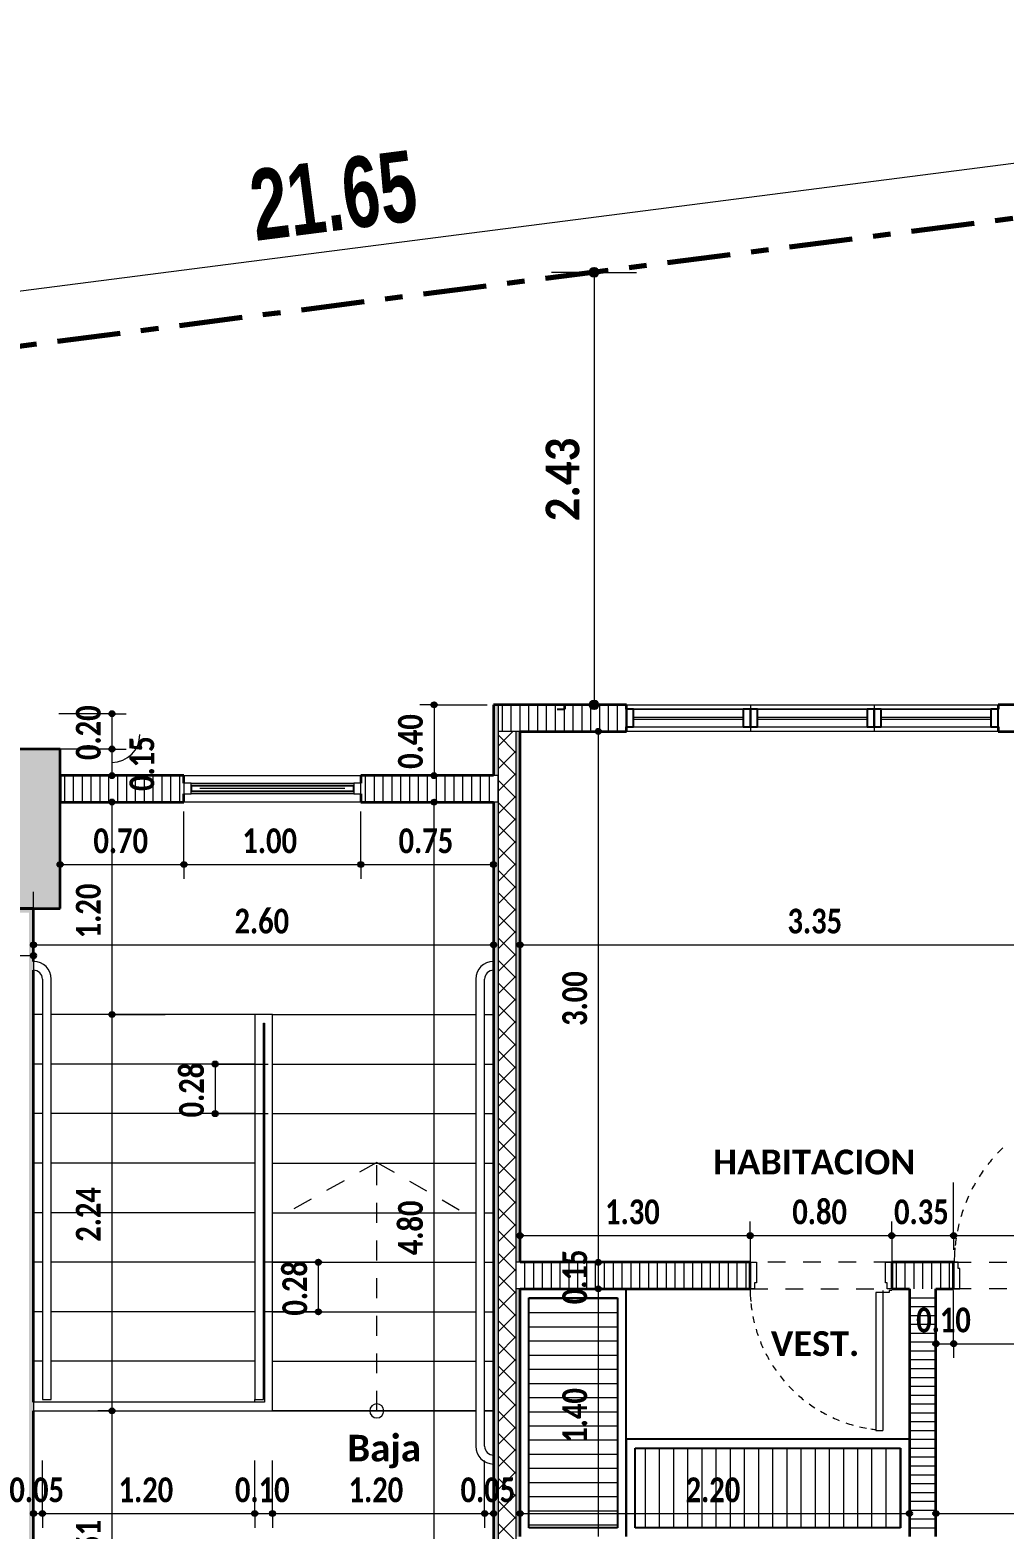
# Model space of a CAD drawing. Header units: metres. Extents: x -144 to 1000, y -717 to 29.
# Drawn here: x 885.11 to 890.61, y -552.79 to -544.31 of the extents above; entities that cross this region are included whole.
import ezdxf

# ---------------------------------------------------------------- set-up
doc = ezdxf.new("R2010")
doc.units = ezdxf.units.M
for name, pattern in [('Basculante', [0.11625, 0.075, -0.04125]), ('basculante modificado', [0.18, 0.1125, -0.0675]), ('Dash Dot 3_16_', [0.595313, 0.357187, -0.119063, 0, -0.119063]), ('Derribado', [0.36, 0.24, -0.12]), ('Trazo', [0.45, 0.225, -0.225])]:
    doc.linetypes.add(name, pattern=pattern)
doc.layers.get('0').update_dxf_attribs({"color": 1})
for name, color, linetype, lineweight in [('A-ANNO-DIMS', 1, 'Continuous', 9), ('A-DETL', 1, 'Continuous', 9), ('A-DETL-GENF', 1, 'Continuous', 9), ('A-DETL-THIN', 1, 'Continuous', 9), ('A-DOOR', 1, 'Continuous', 9), ('A-DOOR-FRAM', 1, 'Continuous', 9), ('A-DOOR-HDLN', 1, 'Trazo', 20), ('A-FLOR', 2, 'Continuous', 9), ('A-GENM', 1, 'Continuous', 9), ('A-GLAZ', 1, 'Continuous', 9), ('A-WALL', 4, 'Continuous', 9), ('G-ANNO-TEXT', 2, 'Continuous', 9), ('S-COLS', 7, 'Continuous', 9), ('S-STRS', 1, 'Continuous', 9)]:
    doc.layers.add(name, color=color, linetype=linetype, lineweight=lineweight)
doc.layers.add('A-WALL-PATT', color=7, linetype='Continuous', lineweight=35, true_color=0x9c9c9c)
doc.styles.add('Britannic Bold_B_1', font='', dxfattribs={"width": 0.7, "height": 0.4})
doc.styles.add('Calibri_B', font='calibrib.ttf', dxfattribs={"height": 0.165})
doc.styles.add('Calibri_B_1', font='calibrib.ttf', dxfattribs={"height": 0.135})
doc.styles.add('Calibri_B_4', font='calibrib.ttf', dxfattribs={"height": 0.1125})
doc.styles.add('Calibri_B_7', font='calibrib.ttf', dxfattribs={"width": 0.8, "height": 0.18})
doc.styles.get('Britannic Bold_B_1').set_extended_font_data('Britannic Bold', bold=True)

# ---------------------------------------------------------------- blocks, each defined once
blk = doc.blocks.new('J')
at = {"layer": 'A-ANNO-DIMS', "lineweight": 25, "true_color": 0x0000ff}
h = blk.add_hatch(color=5, dxfattribs=at)
edge = h.paths.add_edge_path()
edge.add_arc((881.588, -486.8319), 0.025, 0, 360)
at = {"layer": 'A-ANNO-DIMS', "lineweight": 25}
h = blk.add_hatch(color=256, dxfattribs=at)
edge = h.paths.add_edge_path()
edge.add_arc((880.6839, -489.2757), 0.015, 0, 360)
at = {"layer": 'A-ANNO-DIMS', "lineweight": 25, "true_color": 0x0000ff}
h = blk.add_hatch(color=5, dxfattribs=at)
edge = h.paths.add_edge_path()
edge.add_arc((881.588, -489.2757), 0.025, 0, 360)
at = {"layer": 'A-ANNO-DIMS', "lineweight": 25}
h = blk.add_hatch(color=256, dxfattribs=at)
edge = h.paths.add_edge_path()
edge.add_arc((878.8634, -489.3257), 0.015, 0, 360)
h = blk.add_hatch(color=256, dxfattribs=at)
edge = h.paths.add_edge_path()
edge.add_arc((881.6123, -489.4257), 0.015, 0, 360)
h = blk.add_hatch(color=256, dxfattribs=at)
edge = h.paths.add_edge_path()
edge.add_arc((878.8634, -489.5255), 0.015, 0, 360)
h = blk.add_hatch(color=256, dxfattribs=at)
edge = h.paths.add_edge_path()
edge.add_arc((878.8634, -489.5255), 0.015, 0, 360)
h = blk.add_hatch(color=256, dxfattribs=at)
edge = h.paths.add_edge_path()
edge.add_arc((878.8634, -489.6755), 0.015, 0, 360)
h = blk.add_hatch(color=256, dxfattribs=at)
edge = h.paths.add_edge_path()
edge.add_arc((880.6839, -489.6755), 0.015, 0, 360)
h = blk.add_hatch(color=256, dxfattribs=at)
edge = h.paths.add_edge_path()
edge.add_arc((878.8634, -489.8251), 0.015, 0, 360)
h = blk.add_hatch(color=256, dxfattribs=at)
edge = h.paths.add_edge_path()
edge.add_arc((880.6839, -489.8255), 0.015, 0, 360)
h = blk.add_hatch(color=256, dxfattribs=at)
edge = h.paths.add_edge_path()
edge.add_arc((878.57, -490.1778), 0.015, 0, 360)
h = blk.add_hatch(color=256, dxfattribs=at)
edge = h.paths.add_edge_path()
edge.add_arc((879.27, -490.1778), 0.015, 0, 360)
h = blk.add_hatch(color=256, dxfattribs=at)
edge = h.paths.add_edge_path()
edge.add_arc((879.27, -490.1778), 0.015, 0, 360)
h = blk.add_hatch(color=256, dxfattribs=at)
edge = h.paths.add_edge_path()
edge.add_arc((880.27, -490.1778), 0.015, 0, 360)
h = blk.add_hatch(color=256, dxfattribs=at)
edge = h.paths.add_edge_path()
edge.add_arc((880.27, -490.1778), 0.015, 0, 360)
h = blk.add_hatch(color=256, dxfattribs=at)
edge = h.paths.add_edge_path()
edge.add_arc((881.0196, -490.1778), 0.015, 0, 360)
h = blk.add_hatch(color=256, dxfattribs=at)
edge = h.paths.add_edge_path()
edge.add_arc((878.42, -490.6315), 0.015, 0, 360)
h = blk.add_hatch(color=256, dxfattribs=at)
edge = h.paths.add_edge_path()
edge.add_arc((881.02, -490.6315), 0.015, 0, 360)
h = blk.add_hatch(color=256, dxfattribs=at)
edge = h.paths.add_edge_path()
edge.add_arc((881.17, -490.6315), 0.015, 0, 360)
h = blk.add_hatch(color=256, dxfattribs=at)
edge = h.paths.add_edge_path()
edge.add_arc((878.42, -490.6924), 0.015, 0, 360)
h = blk.add_hatch(color=256, dxfattribs=at)
edge = h.paths.add_edge_path()
edge.add_arc((878.8634, -491.0251), 0.015, 0, 360)
h = blk.add_hatch(color=256, dxfattribs=at)
edge = h.paths.add_edge_path()
edge.add_arc((878.8634, -491.0251), 0.015, 0, 360)
h = blk.add_hatch(color=256, dxfattribs=at)
edge = h.paths.add_edge_path()
edge.add_arc((879.4466, -491.3051), 0.015, 0, 360)
h = blk.add_hatch(color=256, dxfattribs=at)
edge = h.paths.add_edge_path()
edge.add_arc((879.4466, -491.5851), 0.015, 0, 360)
h = blk.add_hatch(color=256, dxfattribs=at)
edge = h.paths.add_edge_path()
edge.add_arc((881.17, -492.2745), 0.015, 0, 360)
h = blk.add_hatch(color=256, dxfattribs=at)
edge = h.paths.add_edge_path()
edge.add_arc((882.47, -492.2745), 0.015, 0, 360)
h = blk.add_hatch(color=256, dxfattribs=at)
edge = h.paths.add_edge_path()
edge.add_arc((882.47, -492.2745), 0.015, 0, 360)
h = blk.add_hatch(color=256, dxfattribs=at)
edge = h.paths.add_edge_path()
edge.add_arc((883.27, -492.2745), 0.015, 0, 360)
h = blk.add_hatch(color=256, dxfattribs=at)
edge = h.paths.add_edge_path()
edge.add_arc((883.27, -492.2745), 0.015, 0, 360)
h = blk.add_hatch(color=256, dxfattribs=at)
edge = h.paths.add_edge_path()
edge.add_arc((883.62, -492.2745), 0.015, 0, 360)
h = blk.add_hatch(color=256, dxfattribs=at)
edge = h.paths.add_edge_path()
edge.add_arc((883.62, -492.2745), 0.015, 0, 360)
h = blk.add_hatch(color=256, dxfattribs=at)
edge = h.paths.add_edge_path()
edge.add_arc((880.0302, -492.4251), 0.015, 0, 360)
h = blk.add_hatch(color=256, dxfattribs=at)
edge = h.paths.add_edge_path()
edge.add_arc((881.6123, -492.4257), 0.015, 0, 360)
h = blk.add_hatch(color=256, dxfattribs=at)
edge = h.paths.add_edge_path()
edge.add_arc((881.6123, -492.4257), 0.015, 0, 360)
h = blk.add_hatch(color=256, dxfattribs=at)
edge = h.paths.add_edge_path()
edge.add_arc((881.6123, -492.5757), 0.015, 0, 360)
h = blk.add_hatch(color=256, dxfattribs=at)
edge = h.paths.add_edge_path()
edge.add_arc((881.6123, -492.5757), 0.015, 0, 360)
h = blk.add_hatch(color=256, dxfattribs=at)
edge = h.paths.add_edge_path()
edge.add_arc((880.0302, -492.7051), 0.015, 0, 360)
h = blk.add_hatch(color=256, dxfattribs=at)
edge = h.paths.add_edge_path()
edge.add_arc((883.52, -492.8854), 0.015, 0, 360)
h = blk.add_hatch(color=256, dxfattribs=at)
edge = h.paths.add_edge_path()
edge.add_arc((883.62, -492.8854), 0.015, 0, 360)
h = blk.add_hatch(color=256, dxfattribs=at)
edge = h.paths.add_edge_path()
edge.add_arc((883.62, -492.8854), 0.015, 0, 360)
h = blk.add_hatch(color=256, dxfattribs=at)
edge = h.paths.add_edge_path()
edge.add_arc((878.8634, -493.2651), 0.015, 0, 360)
h = blk.add_hatch(color=256, dxfattribs=at)
edge = h.paths.add_edge_path()
edge.add_arc((878.8634, -493.2651), 0.015, 0, 360)
h = blk.add_hatch(color=256, dxfattribs=at)
edge = h.paths.add_edge_path()
edge.add_arc((878.42, -493.845), 0.015, 0, 360)
h = blk.add_hatch(color=256, dxfattribs=at)
edge = h.paths.add_edge_path()
edge.add_arc((878.47, -493.845), 0.015, 0, 360)
h = blk.add_hatch(color=256, dxfattribs=at)
edge = h.paths.add_edge_path()
edge.add_arc((878.47, -493.845), 0.015, 0, 360)
h = blk.add_hatch(color=256, dxfattribs=at)
edge = h.paths.add_edge_path()
edge.add_arc((879.67, -493.845), 0.015, 0, 360)
h = blk.add_hatch(color=256, dxfattribs=at)
edge = h.paths.add_edge_path()
edge.add_arc((879.67, -493.845), 0.015, 0, 360)
h = blk.add_hatch(color=256, dxfattribs=at)
edge = h.paths.add_edge_path()
edge.add_arc((879.7703, -493.845), 0.015, 0, 360)
h = blk.add_hatch(color=256, dxfattribs=at)
edge = h.paths.add_edge_path()
edge.add_arc((879.7703, -493.845), 0.015, 0, 360)
h = blk.add_hatch(color=256, dxfattribs=at)
edge = h.paths.add_edge_path()
edge.add_arc((880.9696, -493.845), 0.015, 0, 360)
h = blk.add_hatch(color=256, dxfattribs=at)
edge = h.paths.add_edge_path()
edge.add_arc((880.9696, -493.845), 0.015, 0, 360)
h = blk.add_hatch(color=256, dxfattribs=at)
edge = h.paths.add_edge_path()
edge.add_arc((881.02, -493.845), 0.015, 0, 360)
h = blk.add_hatch(color=256, dxfattribs=at)
edge = h.paths.add_edge_path()
edge.add_arc((881.1696, -493.845), 0.015, 0, 360)
h = blk.add_hatch(color=256, dxfattribs=at)
edge = h.paths.add_edge_path()
edge.add_arc((883.37, -493.845), 0.015, 0, 360)
h = blk.add_hatch(color=256, dxfattribs=at)
edge = h.paths.add_edge_path()
edge.add_arc((883.52, -493.845), 0.015, 0, 360)
at = {"layer": 'A-WALL-PATT', "lineweight": 5, "true_color": 0x747474}
h = blk.add_hatch(color=8, dxfattribs=at)
h.paths.add_polyline_path([(881.0459, -497.5255), (881.095, -497.5255), (881.095, -497.5005), (881.045, -497.5005), (881.045, -496.8005), (881.02, -496.8005), (881.02, -497.5255), (881.045, -497.5255)])
h.paths.add_polyline_path([(881.02, -496.7005), (881.045, -496.7005), (881.045, -494.7755), (881.02, -494.7755), (881.02, -496.6755)])
h.paths.add_polyline_path([(881.045, -494.6255), (881.045, -489.8255), (881.02, -489.8255), (881.02, -494.6255)])
h.paths.add_polyline_path([(881.02, -489.6755), (881.045, -489.6755), (881.045, -489.2757), (881.02, -489.2757), (881.02, -489.4257)])
at = {"layer": 'A-WALL-PATT', "true_color": 0x747474}
h = blk.add_hatch(color=8, dxfattribs=at)
h.paths.add_polyline_path([(881.17, -497.5255), (881.17, -497.0244), (881.145, -497.0244), (881.145, -497.5255)])
h.paths.add_polyline_path([(881.145, -496.8744), (881.17, -496.8744), (881.1696, -494.1257), (881.145, -494.1257), (881.145, -496.8723)])
h.paths.add_polyline_path([(881.145, -493.9757), (881.1696, -493.9757), (881.1696, -492.5757), (881.145, -492.5757), (881.145, -493.8071)])
h.paths.add_polyline_path([(881.145, -492.4257), (881.17, -492.4257), (881.1696, -489.4257), (881.145, -489.4257), (881.145, -492.0106)])
at = {"layer": 'A-WALL-PATT', "lineweight": 5, "true_color": 0x747474}
h = blk.add_hatch(color=8, dxfattribs=at)
h.paths.add_polyline_path([(878.355, -497.0244), (878.42, -497.0244), (878.42, -496.8005), (878.395, -496.8005), (878.395, -496.9994), (878.345, -496.9994), (878.345, -497.0244)])
h.paths.add_polyline_path([(878.395, -496.7005), (878.42, -496.7005), (878.42, -494.7755), (878.395, -494.7755), (878.395, -495.6036)])
h.paths.add_polyline_path([(878.4022, -494.6255), (878.42, -494.6255), (878.42, -490.4255), (878.295, -490.4255), (878.295, -490.4505), (878.395, -490.4505), (878.395, -494.6255)])
at = {"layer": 'S-COLS', "true_color": 0x5c5c5c}
h = blk.add_hatch(color=251, dxfattribs=at)
h.paths.add_polyline_path([(870.37, -509.2755), (870.87, -509.2755), (870.87, -508.3755), (870.37, -508.3755), (870.37, -509.0244)])
h.paths.add_polyline_path([(888.6298, -509.2755), (888.6698, -509.2755), (888.6698, -508.3755), (888.1698, -508.3755), (888.1698, -509.2755), (888.5948, -509.2755)])
h.paths.add_polyline_path([(878.57, -509.2754), (878.57, -508.3754), (878.07, -508.3754), (878.07, -509.2754)])
h.paths.add_polyline_path([(884.87, -501.5754), (884.8701, -501.5754), (884.8698, -498.4254), (884.3701, -498.4255), (884.3701, -501.5754), (884.72, -501.5754)])
h.paths.add_polyline_path([(876.2698, -501.5754), (876.27, -501.5752), (876.2696, -501.0755), (874.5698, -501.0755), (874.5698, -498.9255), (876.2701, -498.9255), (876.2696, -498.4255), (874.2698, -498.4256), (874.2699, -501.5754), (876.2696, -501.5754)])
h.paths.add_polyline_path([(878.57, -501.5754), (878.57, -500.6754), (878.07, -500.6754), (878.07, -501.5754)])
h.paths.add_polyline_path([(870.3699, -501.5754), (870.8699, -501.5754), (870.8699, -500.8755), (870.3699, -500.8755), (870.3699, -501.5004)])
h.paths.add_polyline_path([(888.6701, -501.5754), (888.6701, -500.8755), (888.2701, -500.8755), (888.2701, -501.5754)])
h.paths.add_polyline_path([(878.5701, -499.3255), (878.5701, -498.4255), (878.0701, -498.4255), (878.0701, -499.3255)])
h.paths.add_polyline_path([(870.8698, -499.1255), (870.8698, -498.4244), (870.3698, -498.4255), (870.3698, -499.1255), (870.7279, -499.1255)])
h.paths.add_polyline_path([(888.5707, -499.1255), (888.6701, -499.1255), (888.6701, -498.4244), (888.2701, -498.4255), (888.2701, -499.1255), (888.5457, -499.1255)])
h.paths.add_polyline_path([(888.605, -490.4255), (888.67, -490.4255), (888.67, -489.5255), (888.17, -489.5255), (888.17, -490.4255), (888.5364, -490.4255)])
h.paths.add_polyline_path([(878.42, -490.4255), (878.57, -490.4255), (878.57, -489.5255), (878.07, -489.5255), (878.07, -490.4255), (878.27, -490.4255)])
h.paths.add_polyline_path([(870.57, -489.8255), (871.47, -489.8255), (871.47, -489.3255), (870.57, -489.3255), (870.57, -489.7155)])
at = {"layer": 'A-ANNO-DIMS', "color": 5, "true_color": 0x0000ff}
for p, q in [((869.5503, -488.0684), (891.0258, -485.3047)), ((881.588, -486.8319), (881.348, -486.8319)), ((881.588, -486.8319), (881.588, -489.2757)), ((881.588, -486.8319), (881.828, -486.8319)), ((881.588, -489.2757), (881.348, -489.2757)), ((881.588, -489.2757), (881.828, -489.2757))]:
    blk.add_line(p, q, dxfattribs=at)
at = {"layer": 'A-ANNO-DIMS'}
for p, q in [((880.6839, -489.2757), (880.6039, -489.2757)), ((880.6839, -489.2757), (880.6839, -489.6755)), ((880.6839, -489.2757), (880.9839, -489.2757)), ((878.8634, -489.3257), (878.5634, -489.3257)), ((878.8634, -489.3257), (878.8634, -489.5255)), ((878.8634, -489.3257), (878.9434, -489.3257)), ((881.6123, -489.4257), (881.3123, -489.4257)), ((881.6123, -492.4257), (881.6123, -489.4257)), ((881.6123, -489.4257), (881.6923, -489.4257)), ((878.8634, -489.5255), (878.5634, -489.5255)), ((878.8634, -489.5255), (878.5634, -489.5255)), ((878.8634, -489.5255), (878.9434, -489.5255)), ((878.8634, -489.5255), (878.8634, -489.6755)), ((878.8634, -489.5255), (878.9434, -489.5255)), ((878.8634, -489.6755), (878.7834, -489.6755)), ((878.8634, -489.6755), (879.1634, -489.6755)), ((880.6839, -489.6755), (880.6039, -489.6755)), ((880.6839, -489.6755), (880.9839, -489.6755)), ((878.57, -490.1778), (878.57, -489.8778)), ((878.8634, -489.8251), (878.7834, -489.8251)), ((878.8634, -489.8251), (878.8634, -491.0251)), ((878.8634, -489.8251), (879.1634, -489.8251)), ((879.27, -490.1778), (879.27, -489.8778)), ((879.27, -490.1778), (879.27, -489.8778)), ((880.27, -490.1778), (880.27, -489.8778)), ((880.27, -490.1778), (880.27, -489.8778)), ((880.6839, -489.8255), (880.3839, -489.8255)), ((880.6839, -494.6255), (880.6839, -489.8255)), ((880.6839, -489.8255), (880.7639, -489.8255)), ((881.0196, -490.1778), (881.0196, -489.8778)), ((878.57, -490.1778), (879.27, -490.1778)), ((878.57, -490.1778), (878.57, -490.2578)), ((879.27, -490.1778), (879.27, -490.2578)), ((879.27, -490.1778), (880.27, -490.1778)), ((879.27, -490.1778), (879.27, -490.2578)), ((880.27, -490.1778), (880.27, -490.2578)), ((880.27, -490.1778), (881.0196, -490.1778)), ((880.27, -490.1778), (880.27, -490.2578)), ((881.0196, -490.1778), (881.0196, -490.2578)), ((878.42, -490.6315), (878.42, -490.3315)), ((878.42, -490.6924), (878.42, -490.3924)), ((881.02, -490.6315), (881.02, -490.3315)), ((881.17, -490.6315), (881.17, -490.3315)), ((878.42, -490.6315), (881.02, -490.6315)), ((878.42, -490.6315), (878.42, -490.7115)), ((881.02, -490.6315), (881.02, -490.7115)), ((881.17, -490.6315), (884.52, -490.6315)), ((881.17, -490.6315), (881.17, -490.7115)), ((878.27, -490.6924), (878.42, -490.6924)), ((878.42, -490.6924), (878.42, -490.7724)), ((878.8634, -491.0251), (878.7834, -491.0251)), ((878.8634, -491.0251), (878.7834, -491.0251)), ((878.8634, -491.0251), (879.1634, -491.0251)), ((878.8634, -491.0251), (878.8634, -493.2651)), ((878.8634, -491.0251), (879.1634, -491.0251)), ((879.4466, -491.3051), (879.3666, -491.3051)), ((879.4466, -491.3051), (879.4466, -491.5851)), ((879.4466, -491.3051), (879.7466, -491.3051)), ((879.4466, -491.5851), (879.3666, -491.5851)), ((879.4466, -491.5851), (879.7466, -491.5851)), ((881.17, -492.2745), (881.17, -491.9745)), ((883.62, -492.2745), (883.62, -491.9745)), ((883.62, -492.2745), (883.62, -491.9745)), ((882.47, -492.2745), (882.47, -492.1945)), ((882.47, -492.2745), (882.47, -492.1945)), ((883.27, -492.2745), (883.27, -492.1945)), ((883.27, -492.2745), (883.27, -492.1945)), ((881.17, -492.2745), (882.47, -492.2745)), ((881.17, -492.2745), (881.17, -492.3545)), ((882.47, -492.2745), (882.47, -492.5745)), ((882.47, -492.2745), (883.27, -492.2745)), ((882.47, -492.2745), (882.47, -492.5745)), ((883.27, -492.2745), (883.27, -492.5745)), ((883.27, -492.2745), (883.62, -492.2745)), ((883.27, -492.2745), (883.27, -492.5745)), ((883.62, -492.2745), (883.62, -492.3545)), ((883.62, -492.2745), (884.52, -492.2745)), ((883.62, -492.2745), (883.62, -492.3545)), ((880.0302, -492.4251), (879.7302, -492.4251)), ((880.0302, -492.7051), (880.0302, -492.4251)), ((880.0302, -492.4251), (880.1102, -492.4251)), ((881.6123, -492.4257), (881.3123, -492.4257)), ((881.6123, -492.4257), (881.3123, -492.4257)), ((881.6123, -492.5757), (881.6123, -492.4257)), ((881.6123, -492.4257), (881.6923, -492.4257)), ((881.6123, -492.4257), (881.6923, -492.4257)), ((881.6123, -493.9757), (881.6123, -492.5757)), ((881.6123, -492.5757), (881.6923, -492.5757)), ((881.6123, -492.5757), (881.6923, -492.5757)), ((883.52, -492.8854), (883.52, -492.5854)), ((883.62, -492.8854), (883.62, -492.5854)), ((883.62, -492.8854), (883.62, -492.5854)), ((880.0302, -492.7051), (879.7302, -492.7051)), ((880.0302, -492.7051), (880.1102, -492.7051)), ((883.52, -492.8854), (883.62, -492.8854)), ((883.52, -492.8854), (883.52, -492.9654)), ((883.62, -492.8854), (883.62, -492.9654)), ((883.62, -492.8854), (884.52, -492.8854)), ((883.62, -492.8854), (883.62, -492.9654)), ((878.8634, -493.2651), (878.7834, -493.2651)), ((878.8634, -493.2651), (878.7834, -493.2651)), ((878.8634, -493.2651), (879.1634, -493.2651)), ((878.8634, -493.2651), (878.8634, -494.7755)), ((878.8634, -493.2651), (879.1634, -493.2651)), ((878.42, -493.845), (878.42, -493.545)), ((878.47, -493.845), (878.47, -493.545)), ((878.47, -493.845), (878.47, -493.545)), ((879.67, -493.845), (879.67, -493.545)), ((879.67, -493.845), (879.67, -493.545)), ((879.7703, -493.845), (879.7703, -493.545)), ((879.7703, -493.845), (879.7703, -493.545)), ((880.9696, -493.845), (880.9696, -493.545)), ((880.9696, -493.845), (880.9696, -493.545)), ((881.02, -493.845), (881.02, -493.545)), ((883.37, -493.845), (883.37, -493.545)), ((883.52, -493.845), (883.52, -493.545)), ((878.42, -493.845), (878.47, -493.845)), ((878.42, -493.845), (878.42, -493.925)), ((878.47, -493.845), (878.47, -493.925)), ((878.47, -493.845), (879.67, -493.845)), ((878.47, -493.845), (878.47, -493.925)), ((879.67, -493.845), (879.67, -493.925)), ((879.67, -493.845), (879.7703, -493.845)), ((879.67, -493.845), (879.67, -493.925)), ((879.7703, -493.845), (879.7703, -493.925)), ((879.7703, -493.845), (880.9696, -493.845)), ((879.7703, -493.845), (879.7703, -493.925)), ((880.9696, -493.845), (880.9696, -493.925)), ((880.9696, -493.845), (881.02, -493.845)), ((880.9696, -493.845), (880.9696, -493.925)), ((881.02, -493.845), (881.02, -493.925)), ((881.1696, -493.845), (883.37, -493.845)), ((881.1696, -493.845), (881.1696, -493.925)), ((883.37, -493.845), (883.37, -493.925)), ((883.52, -493.845), (886.07, -493.845)), ((883.52, -493.845), (883.52, -493.925))]:
    blk.add_line(p, q, dxfattribs=at)
at = {"layer": 'A-ANNO-DIMS', "linetype": 'Derribado'}
for p, q in [((881.6123, -492.5757), (881.3123, -492.5757)), ((881.6123, -492.5757), (881.3123, -492.5757)), ((881.1696, -493.845), (881.1696, -493.545))]:
    blk.add_line(p, q, dxfattribs=at)
at = {"layer": 'A-ANNO-DIMS', "color": 5, "lineweight": 25, "true_color": 0x0000ff}
for centre in [(881.588, -486.8319), (881.588, -489.2757)]:
    blk.add_circle(centre, 0.025, dxfattribs=at)
at = {"layer": 'A-ANNO-DIMS', "lineweight": 25}
for centre in [(880.6839, -489.2757), (878.8634, -489.3257), (881.6123, -489.4257), (878.8634, -489.5255), (878.8634, -489.5255), (878.8634, -489.6755), (880.6839, -489.6755), (878.8634, -489.8251), (880.6839, -489.8255), (878.57, -490.1778), (879.27, -490.1778), (879.27, -490.1778), (880.27, -490.1778), (880.27, -490.1778), (881.0196, -490.1778), (878.42, -490.6315), (881.02, -490.6315), (881.17, -490.6315), (878.42, -490.6924), (878.8634, -491.0251), (878.8634, -491.0251), (879.4466, -491.3051), (879.4466, -491.5851), (881.17, -492.2745), (882.47, -492.2745), (882.47, -492.2745), (883.27, -492.2745), (883.27, -492.2745), (883.62, -492.2745), (883.62, -492.2745), (880.0302, -492.4251), (881.6123, -492.4257), (881.6123, -492.4257), (881.6123, -492.5757), (881.6123, -492.5757), (880.0302, -492.7051), (883.52, -492.8854), (883.62, -492.8854), (883.62, -492.8854), (878.8634, -493.2651), (878.8634, -493.2651), (878.42, -493.845), (878.47, -493.845), (878.47, -493.845), (879.67, -493.845), (879.67, -493.845), (879.7703, -493.845), (879.7703, -493.845), (880.9696, -493.845), (880.9696, -493.845), (881.02, -493.845), (881.1696, -493.845), (883.37, -493.845), (883.52, -493.845)]:
    blk.add_circle(centre, 0.015, dxfattribs=at)
at = {"layer": 'A-ANNO-DIMS'}
blk.add_ellipse((878.8634, -489.4438), major_axis=(0.1577, 0), ratio=0.994111, start_param=4.712389, end_param=6.283185, dxfattribs=at)
at = {"layer": 'A-DETL', "color": 7, "linetype": 'Dash Dot 3_16_', "lineweight": 70}
blk.add_line((869.5897, -488.374), (891.0651, -485.6102), dxfattribs=at)
at = {"layer": 'A-DETL', "color": 253, "true_color": 0xb6b6b6}
blk.add_line((881.67, -486.8319), (881.57, -486.8319), dxfattribs=at)
at = {"layer": 'A-DETL', "color": 7, "linetype": 'basculante modificado'}
for p, q in [((880.36, -491.8607), (879.8303, -492.1582)), ((880.36, -491.8607), (880.8803, -492.1595)), ((880.36, -493.2651), (880.36, -491.8651))]:
    blk.add_line(p, q, dxfattribs=at)
at = {"layer": 'A-DETL-GENF', "lineweight": 25}
for p, q in [((881.38, -489.3007), (881.42, -489.3007)), ((881.7711, -489.3007), (881.7711, -489.4007)), ((881.8111, -489.3007), (881.7711, -489.3007)), ((881.8111, -489.4007), (881.8111, -489.3007)), ((882.4311, -489.3007), (882.4311, -489.4007)), ((882.4711, -489.3007), (882.4311, -489.3007)), ((882.4711, -489.3007), (882.4711, -489.4007)), ((882.5111, -489.3007), (882.4711, -489.3007)), ((882.4711, -489.4007), (882.4711, -489.3007)), ((882.5111, -489.4007), (882.5111, -489.3007)), ((883.1311, -489.3007), (883.1311, -489.4007)), ((883.1711, -489.3007), (883.1311, -489.3007)), ((883.1711, -489.4007), (883.1711, -489.3007)), ((883.1711, -489.3007), (883.1711, -489.4007)), ((883.2111, -489.3007), (883.1711, -489.3007)), ((883.2111, -489.4007), (883.2111, -489.3007)), ((883.8311, -489.3007), (883.8311, -489.4007)), ((883.8711, -489.3007), (883.8311, -489.3007)), ((883.8711, -489.4007), (883.8711, -489.3007)), ((881.7711, -489.4007), (881.8111, -489.4007)), ((882.4311, -489.4007), (882.4711, -489.4007)), ((882.4711, -489.4007), (882.5111, -489.4007)), ((883.1311, -489.4007), (883.1711, -489.4007)), ((883.1711, -489.4007), (883.2111, -489.4007)), ((883.8311, -489.4007), (883.8711, -489.4007))]:
    blk.add_line(p, q, dxfattribs=at)
at = {"layer": 'A-DETL-GENF'}
for p, q in [((881.8111, -489.3007), (882.4311, -489.3007)), ((882.5111, -489.3007), (883.1311, -489.3007)), ((883.2111, -489.3007), (883.8311, -489.3007)), ((881.8111, -489.3457), (882.4311, -489.3457)), ((881.8111, -489.3557), (882.4311, -489.3557)), ((882.5111, -489.3457), (883.1311, -489.3457)), ((882.5111, -489.3557), (883.1311, -489.3557)), ((883.2111, -489.3457), (883.8311, -489.3457)), ((883.2111, -489.3557), (883.8311, -489.3557)), ((881.8111, -489.4007), (882.4311, -489.4007)), ((882.5111, -489.4007), (883.1311, -489.4007)), ((883.2111, -489.4007), (883.8311, -489.4007))]:
    blk.add_line(p, q, dxfattribs=at)
at = {"layer": 'A-DETL-GENF', "linetype": 'Basculante'}
for p, q in [((883.27, -492.4257), (882.47, -492.4257)), ((882.47, -492.4257), (882.47, -492.5757)), ((883.27, -492.5757), (883.27, -492.4257)), ((883.62, -492.5757), (883.62, -492.4257)), ((883.62, -492.4257), (884.52, -492.4257)), ((882.47, -492.5757), (883.27, -492.5757)), ((884.52, -492.5757), (883.62, -492.5757))]:
    blk.add_line(p, q, dxfattribs=at)
at = {"layer": 'A-DETL-GENF', "color": 251, "true_color": 0x535353}
for p, q in [((881.2196, -492.6296), (881.7196, -492.6296)), ((881.2196, -492.7096), (881.7196, -492.7096)), ((881.2196, -492.7896), (881.7196, -492.7896)), ((881.2196, -492.8696), (881.7196, -492.8696)), ((881.2196, -492.9496), (881.7196, -492.9496)), ((881.2196, -493.0296), (881.7196, -493.0296)), ((881.2196, -493.1096), (881.7196, -493.1096)), ((881.2196, -493.1896), (881.7196, -493.1896)), ((881.2196, -493.2696), (881.7196, -493.2696)), ((881.2196, -493.3496), (881.7196, -493.3496)), ((881.2196, -493.4296), (881.7196, -493.4296)), ((881.2196, -493.5096), (881.7196, -493.5096)), ((881.8786, -493.9257), (881.8786, -493.4757)), ((881.9586, -493.9257), (881.9586, -493.4757)), ((882.0386, -493.9257), (882.0386, -493.4757)), ((882.1186, -493.9257), (882.1186, -493.4757)), ((882.1986, -493.9257), (882.1986, -493.4757)), ((882.2786, -493.9257), (882.2786, -493.4757)), ((882.3586, -493.9257), (882.3586, -493.4757)), ((882.4386, -493.9257), (882.4386, -493.4757)), ((882.5186, -493.9257), (882.5186, -493.4757)), ((882.5986, -493.9257), (882.5986, -493.4757)), ((882.6786, -493.9257), (882.6786, -493.4757)), ((882.7586, -493.9257), (882.7586, -493.4757)), ((882.8386, -493.9257), (882.8386, -493.4757)), ((882.9186, -493.9257), (882.9186, -493.4757)), ((882.9986, -493.9257), (882.9986, -493.4757)), ((883.0786, -493.9257), (883.0786, -493.4757)), ((883.1586, -493.9257), (883.1586, -493.4757)), ((883.2386, -493.9257), (883.2386, -493.4757)), ((883.3186, -493.9257), (883.3186, -493.4757)), ((881.2196, -493.5896), (881.7196, -493.5896)), ((881.2196, -493.6696), (881.7196, -493.6696)), ((881.2196, -493.7496), (881.7196, -493.7496)), ((881.2196, -493.8296), (881.7196, -493.8296)), ((881.2196, -493.9096), (881.7196, -493.9096))]:
    blk.add_line(p, q, dxfattribs=at)
at = {"layer": 'A-DETL-THIN'}
for p, q in [((878.42, -490.7249), (878.42, -490.7749)), ((881.0196, -490.7749), (881.0196, -490.7249)), ((878.47, -490.8249), (878.47, -493.2001)), ((878.52, -493.2001), (878.52, -490.8249)), ((880.9196, -490.8249), (880.9196, -493.4653)), ((880.9696, -493.4653), (880.9696, -490.8249)), ((879.7703, -491.0251), (879.67, -491.0251)), ((879.67, -491.0251), (879.67, -493.2001)), ((879.7188, -493.2001), (879.7188, -491.0751)), ((879.7188, -491.0751), (879.7253, -491.0751)), ((879.7253, -491.0751), (879.7253, -493.2151)), ((879.7703, -493.2651), (879.7703, -491.0251)), ((881.7196, -492.6257), (881.2196, -492.6257)), ((881.2196, -492.6257), (881.2196, -493.9257)), ((881.7196, -493.9257), (881.7196, -492.6257)), ((878.47, -493.2001), (878.52, -493.2001)), ((879.67, -493.2001), (879.7188, -493.2001)), ((879.7253, -493.2151), (878.42, -493.2151)), ((878.42, -493.2151), (878.42, -493.2651)), ((878.42, -493.2651), (879.7703, -493.2651)), ((881.0196, -493.5653), (881.0196, -493.5153)), ((881.8196, -493.4757), (881.8196, -493.9257)), ((883.32, -493.4757), (881.8196, -493.4757)), ((883.32, -493.9257), (883.32, -493.4757)), ((881.2196, -493.9257), (881.7196, -493.9257)), ((881.8196, -493.9257), (883.32, -493.9257))]:
    blk.add_line(p, q, dxfattribs=at)
for centre, radius, start, end in [((878.42, -490.8249), 0.1, 360, 90), ((881.0196, -490.8249), 0.1, 90, 180), ((878.42, -490.8249), 0.05, 0, 90), ((881.0196, -490.8249), 0.05, 90, 180), ((880.36, -493.2651), 0.04, 0, 180), ((880.36, -493.2651), 0.04, 180, 0), ((881.0196, -493.4653), 0.1, 180, 270), ((881.0196, -493.4653), 0.05, 180, 270)]:
    blk.add_arc(centre, radius, start, end, dxfattribs=at)
at = {"layer": 'A-DOOR'}
blk.add_line((883.27, -492.5757), (883.27, -492.4257), dxfattribs=at)
at = {"layer": 'A-DOOR', "lineweight": 15}
for p, q in [((883.18, -492.5957), (883.18, -493.3757)), ((883.255, -492.5957), (883.18, -492.5957)), ((883.22, -492.5857), (883.22, -493.3757)), ((883.255, -492.5857), (883.255, -492.5957)), ((883.27, -492.5857), (883.255, -492.5857)), ((883.18, -493.3757), (883.22, -493.3757))]:
    blk.add_line(p, q, dxfattribs=at)
at = {"layer": 'A-DOOR'}
for centre, radius, start, end in [((884.5185, -492.4237), 0.8947, 139.37018, 142.07048), ((884.5185, -492.4237), 0.8947, 133.94059, 136.66048), ((884.5185, -492.4237), 0.8947, 144.7622, 147.44619), ((884.5185, -492.4237), 0.8947, 150.12331, 152.79443), ((884.5185, -492.4237), 0.8947, 155.46046, 158.1223), ((884.5185, -492.4237), 0.8947, 160.78086, 163.43707), ((884.5185, -492.4237), 0.8947, 166.09186, 168.74617), ((884.5185, -492.4237), 0.8947, 174.86021, 180), ((884.5185, -492.4237), 0.8947, 171.40092, 174.05706), ((883.27, -492.5757), 0.8, 180, 185.13979), ((883.27, -492.5757), 0.8, 185.94294, 188.59908), ((883.27, -492.5757), 0.8, 191.25383, 193.90814), ((883.27, -492.5757), 0.8, 196.56293, 199.21914), ((883.27, -492.5757), 0.8, 201.8777, 204.53954), ((883.27, -492.5757), 0.8, 207.20557, 209.87669), ((883.27, -492.5757), 0.8, 212.55381, 215.2378), ((883.27, -492.5757), 0.8, 217.92952, 220.62982), ((883.27, -492.5757), 0.8, 223.33952, 226.05941), ((883.27, -492.5757), 0.8, 228.79027, 231.53284), ((883.27, -492.5757), 0.8, 234.28783, 237.05593), ((883.27, -492.5757), 0.8, 239.83778, 242.63398), ((883.27, -492.5757), 0.8, 245.44512, 248.27171), ((883.27, -492.5757), 0.8, 251.11426, 254.16843), ((883.27, -492.5757), 0.8, 256.84892, 259.74178), ((883.27, -492.5757), 0.8, 256.84892, 259.74178), ((883.27, -492.5757), 0.8, 261.55001, 263.54055)]:
    blk.add_arc(centre, radius, start, end, dxfattribs=at)
at = {"layer": 'A-DOOR-FRAM'}
for p, q in [((882.47, -492.4257), (882.505, -492.4257)), ((882.505, -492.4257), (882.505, -492.5407)), ((883.235, -492.5407), (883.235, -492.4257)), ((883.235, -492.4257), (883.27, -492.4257)), ((883.645, -492.4257), (883.62, -492.4257)), ((883.645, -492.4607), (883.645, -492.4257)), ((883.655, -492.4607), (883.645, -492.4607)), ((883.655, -492.5757), (883.655, -492.4607)), ((882.495, -492.5757), (882.47, -492.5757)), ((882.495, -492.5407), (882.495, -492.5757)), ((882.505, -492.5407), (882.495, -492.5407)), ((883.245, -492.5407), (883.235, -492.5407)), ((883.245, -492.5757), (883.245, -492.5407)), ((883.27, -492.5757), (883.245, -492.5757)), ((883.62, -492.5757), (883.655, -492.5757))]:
    blk.add_line(p, q, dxfattribs=at)
at = {"layer": 'A-DOOR-HDLN'}
for p, q in [((882.47, -492.4257), (882.47, -492.5757)), ((883.62, -492.5757), (883.62, -492.4257))]:
    blk.add_line(p, q, dxfattribs=at)
at = {"layer": 'A-FLOR'}
for p, q in [((880.9196, -493.2651), (879.7703, -493.2651)), ((881.02, -493.2651), (880.9696, -493.2651))]:
    blk.add_line(p, q, dxfattribs=at)
at = {"layer": 'A-GENM', "lineweight": 25}
for p, q in [((881.1696, -492.5757), (881.1696, -493.9757)), ((881.7696, -492.5757), (881.1696, -492.5757)), ((881.7696, -493.9757), (881.7696, -492.5757)), ((881.2196, -493.9257), (881.2196, -492.6257)), ((881.2196, -492.6257), (881.7196, -492.6257)), ((881.7196, -492.6257), (881.7196, -493.9257)), ((881.7696, -493.4257), (881.7696, -493.9757)), ((883.37, -493.4257), (881.7696, -493.4257)), ((883.37, -493.9757), (883.37, -493.4257)), ((881.8196, -493.9257), (881.8196, -493.4757)), ((881.8196, -493.4757), (883.32, -493.4757)), ((883.32, -493.4757), (883.32, -493.9257)), ((881.7196, -493.9257), (881.2196, -493.9257)), ((883.32, -493.9257), (881.8196, -493.9257))]:
    blk.add_line(p, q, dxfattribs=at)
at = {"layer": 'A-GLAZ'}
for p, q in [((881.7711, -489.3007), (881.7711, -489.4007)), ((882.4711, -489.3007), (881.7711, -489.3007)), ((882.4711, -489.2757), (882.4711, -489.4257)), ((882.4711, -489.3007), (882.4711, -489.4007)), ((883.1711, -489.3007), (882.4711, -489.3007)), ((882.4711, -489.3007), (882.4711, -489.4007)), ((883.1711, -489.2757), (883.1711, -489.4257)), ((883.1711, -489.3007), (883.1711, -489.4007)), ((883.1711, -489.3007), (883.1711, -489.4007)), ((883.8711, -489.3007), (883.1711, -489.3007)), ((883.8711, -489.3007), (883.8711, -489.4007)), ((881.7711, -489.4007), (882.4711, -489.4007)), ((882.4711, -489.4007), (883.1711, -489.4007)), ((883.1711, -489.4007), (883.8711, -489.4007)), ((879.31, -489.7188), (880.23, -489.7188)), ((880.23, -489.7788), (879.31, -489.7788)), ((880.18, -489.7488), (879.36, -489.7488))]:
    blk.add_line(p, q, dxfattribs=at)
at = {"layer": 'A-GLAZ', "lineweight": 15}
for p, q in [((879.31, -489.7188), (879.27, -489.7188)), ((879.27, -489.7188), (879.27, -489.7788)), ((879.31, -489.7788), (879.31, -489.7188)), ((880.27, -489.7188), (880.23, -489.7188)), ((880.23, -489.7188), (880.23, -489.7788)), ((880.27, -489.7788), (880.27, -489.7188)), ((879.27, -489.7788), (879.31, -489.7788)), ((880.23, -489.7788), (880.27, -489.7788))]:
    blk.add_line(p, q, dxfattribs=at)
at = {"layer": 'A-GLAZ', "lineweight": 25}
for p, q in [((880.23, -489.7338), (879.31, -489.7338)), ((879.31, -489.7338), (879.31, -489.7638)), ((879.31, -489.7638), (880.23, -489.7638)), ((880.23, -489.7638), (880.23, -489.7338))]:
    blk.add_line(p, q, dxfattribs=at)
at = {"layer": 'A-WALL', "lineweight": 35}
for p, q in [((881.02, -489.2757), (881.02, -489.6755)), ((881.7711, -489.2757), (881.02, -489.2757)), ((881.42, -489.2757), (881.42, -489.3007)), ((881.67, -489.2757), (881.42, -489.2757)), ((881.7711, -489.3007), (881.7711, -489.2757)), ((884.9711, -489.2757), (883.8711, -489.2757)), ((883.8711, -489.2757), (883.8711, -489.3007)), ((881.17, -492.4257), (881.17, -489.4257)), ((881.17, -489.4257), (881.7711, -489.4257)), ((881.7711, -489.4257), (881.7711, -489.4007)), ((883.8711, -489.4007), (883.8711, -489.4257)), ((883.8711, -489.4257), (884.52, -489.4257)), ((879.27, -489.6755), (878.57, -489.6755)), ((878.57, -489.6755), (878.57, -489.8255)), ((879.27, -489.7188), (879.27, -489.6755)), ((881.02, -489.6755), (880.27, -489.6755)), ((880.27, -489.6755), (880.27, -489.7188)), ((879.27, -489.8255), (879.27, -489.7788)), ((880.27, -489.7788), (880.27, -489.8255)), ((878.57, -489.8255), (879.27, -489.8255)), ((880.27, -489.8255), (881.02, -489.8255)), ((881.02, -489.8255), (881.02, -494.6255)), ((878.42, -490.4255), (878.27, -490.4255)), ((878.42, -490.7249), (878.42, -490.4255)), ((878.42, -493.2151), (878.42, -490.7749)), ((882.47, -492.4257), (881.17, -492.4257)), ((882.47, -492.5757), (882.47, -492.4257)), ((883.62, -492.4257), (883.27, -492.4257)), ((883.27, -492.4257), (883.27, -492.5757)), ((883.62, -492.5757), (883.62, -492.4257)), ((881.17, -493.9757), (881.17, -492.5757)), ((881.17, -492.5757), (882.47, -492.5757)), ((883.27, -492.5757), (883.37, -492.5757)), ((883.37, -492.5757), (883.37, -493.9757)), ((883.52, -493.9757), (883.52, -492.5757)), ((883.52, -492.5757), (883.62, -492.5757)), ((878.42, -494.6255), (878.42, -493.2651))]:
    blk.add_line(p, q, dxfattribs=at)
at = {"layer": 'A-WALL'}
for p, q in [((881.045, -489.2757), (881.045, -496.7005)), ((881.7711, -489.2757), (883.8711, -489.2757)), ((881.17, -489.4257), (881.045, -489.4257)), ((881.145, -489.4257), (881.145, -497.5255)), ((883.8711, -489.4257), (881.7711, -489.4257)), ((879.27, -489.6755), (880.27, -489.6755)), ((881.045, -489.6755), (881.02, -489.6755)), ((880.27, -489.8255), (879.27, -489.8255)), ((881.045, -489.8255), (881.02, -489.8255)), ((881.17, -492.4257), (881.145, -492.4257)), ((881.17, -492.5757), (881.145, -492.5757))]:
    blk.add_line(p, q, dxfattribs=at)
at = {"layer": 'A-WALL-PATT', "color": 8, "lineweight": 5, "true_color": 0x727272}
for p, q in [((881.07, -489.4257), (881.07, -489.2757)), ((881.12, -489.4257), (881.12, -489.2757)), ((881.17, -489.4257), (881.17, -489.2757)), ((881.22, -489.4257), (881.22, -489.2757)), ((881.27, -489.4257), (881.27, -489.2757)), ((881.32, -489.4257), (881.32, -489.2757)), ((881.37, -489.4257), (881.37, -489.2757)), ((881.42, -489.4257), (881.42, -489.2757)), ((881.47, -489.4257), (881.47, -489.2757)), ((881.52, -489.4257), (881.52, -489.2757)), ((881.57, -489.4257), (881.57, -489.2757)), ((881.62, -489.4257), (881.62, -489.2757)), ((881.67, -489.4257), (881.67, -489.2757)), ((881.72, -489.4257), (881.72, -489.2757)), ((881.77, -489.4257), (881.77, -489.2757)), ((878.5946, -489.6755), (878.5946, -489.8255)), ((878.6446, -489.6755), (878.6446, -489.8255)), ((878.6946, -489.6755), (878.6946, -489.8255)), ((878.7446, -489.6755), (878.7446, -489.8255)), ((878.7946, -489.6755), (878.7946, -489.8255)), ((878.8446, -489.6755), (878.8446, -489.8255)), ((878.8946, -489.6755), (878.8946, -489.8255)), ((878.9446, -489.6755), (878.9446, -489.8255)), ((878.9946, -489.6755), (878.9946, -489.8255)), ((879.0446, -489.6755), (879.0446, -489.8255)), ((879.0946, -489.6755), (879.0946, -489.8255)), ((879.1446, -489.6755), (879.1446, -489.8255)), ((879.1946, -489.6755), (879.1946, -489.8255)), ((879.2446, -489.6755), (879.2446, -489.8255)), ((880.2946, -489.6755), (880.2946, -489.8255)), ((880.3446, -489.6755), (880.3446, -489.8255)), ((880.3946, -489.6755), (880.3946, -489.8255)), ((880.4446, -489.6755), (880.4446, -489.8255)), ((880.4946, -489.6755), (880.4946, -489.8255)), ((880.5446, -489.6755), (880.5446, -489.8255)), ((880.5946, -489.6755), (880.5946, -489.8255)), ((880.6446, -489.6755), (880.6446, -489.8255)), ((880.6946, -489.6755), (880.6946, -489.8255)), ((880.7446, -489.6755), (880.7446, -489.8255)), ((880.7946, -489.6755), (880.7946, -489.8255)), ((880.8446, -489.6755), (880.8446, -489.8255)), ((880.8946, -489.6755), (880.8946, -489.8255)), ((880.9446, -489.6755), (880.9446, -489.8255)), ((880.9946, -489.6755), (880.9946, -489.8255)), ((881.0446, -489.6755), (881.0446, -489.8251)), ((881.145, -492.4257), (881.145, -492.5757)), ((881.195, -492.4257), (881.195, -492.5757)), ((881.245, -492.4257), (881.245, -492.5757)), ((881.295, -492.4257), (881.295, -492.5757)), ((881.345, -492.4257), (881.345, -492.5757)), ((881.395, -492.4257), (881.395, -492.5757)), ((881.445, -492.4257), (881.445, -492.5757)), ((881.495, -492.4257), (881.495, -492.5757)), ((881.545, -492.4257), (881.545, -492.5757)), ((881.595, -492.4257), (881.595, -492.5757)), ((881.645, -492.4257), (881.645, -492.5757)), ((881.695, -492.4257), (881.695, -492.5757)), ((881.745, -492.4257), (881.745, -492.5757)), ((881.795, -492.4257), (881.795, -492.5757)), ((881.845, -492.4257), (881.845, -492.5757)), ((881.895, -492.4257), (881.895, -492.5757)), ((881.945, -492.4257), (881.945, -492.5757)), ((881.995, -492.4257), (881.995, -492.5757)), ((882.045, -492.4257), (882.045, -492.5757)), ((882.095, -492.4257), (882.095, -492.5757)), ((882.145, -492.4257), (882.145, -492.5757)), ((882.195, -492.4257), (882.195, -492.5757)), ((882.245, -492.4257), (882.245, -492.5757)), ((882.295, -492.4257), (882.295, -492.5757)), ((882.345, -492.4257), (882.345, -492.5757)), ((882.395, -492.4257), (882.395, -492.5757)), ((882.445, -492.4257), (882.445, -492.5757)), ((883.295, -492.4257), (883.295, -492.5757)), ((883.345, -492.4257), (883.345, -492.5757)), ((883.395, -492.4257), (883.395, -492.5757)), ((883.445, -492.4257), (883.445, -492.5757)), ((883.495, -492.4257), (883.495, -492.5757)), ((883.545, -492.4257), (883.545, -492.5757)), ((883.595, -492.4257), (883.595, -492.5757)), ((883.37, -492.6256), (883.52, -492.6256)), ((883.37, -492.6756), (883.52, -492.6756)), ((883.37, -492.7256), (883.52, -492.7256)), ((883.37, -492.7756), (883.52, -492.7756)), ((883.37, -492.8256), (883.52, -492.8256)), ((883.37, -492.8756), (883.52, -492.8756)), ((883.37, -492.9256), (883.52, -492.9256)), ((883.37, -492.9756), (883.52, -492.9756)), ((883.37, -493.0256), (883.52, -493.0256)), ((883.37, -493.0756), (883.52, -493.0756)), ((883.37, -493.1256), (883.52, -493.1256)), ((883.37, -493.1756), (883.52, -493.1756)), ((883.37, -493.2256), (883.52, -493.2256)), ((883.37, -493.2756), (883.52, -493.2756)), ((883.37, -493.3256), (883.52, -493.3256)), ((883.37, -493.3756), (883.52, -493.3756)), ((883.37, -493.4256), (883.52, -493.4256)), ((883.37, -493.4756), (883.52, -493.4756)), ((883.37, -493.5256), (883.52, -493.5256)), ((883.37, -493.5756), (883.52, -493.5756)), ((883.37, -493.6256), (883.52, -493.6256)), ((883.37, -493.6756), (883.52, -493.6756)), ((883.37, -493.7256), (883.52, -493.7256)), ((883.37, -493.7756), (883.52, -493.7756)), ((883.37, -493.8256), (883.52, -493.8256)), ((883.37, -493.8756), (883.52, -493.8756)), ((883.37, -493.9256), (883.52, -493.9256))]:
    blk.add_line(p, q, dxfattribs=at)
at = {"layer": 'A-WALL-PATT', "color": 1, "lineweight": 5, "true_color": 0xff0000}
for p, q in [((881.045, -489.5092), (881.1285, -489.4257)), ((881.145, -489.5459), (881.045, -489.4459)), ((881.045, -489.6365), (881.145, -489.5365)), ((881.145, -489.6731), (881.045, -489.5731)), ((881.045, -489.7637), (881.145, -489.6637)), ((881.145, -489.8004), (881.045, -489.7004)), ((881.045, -489.891), (881.145, -489.791)), ((881.145, -489.9277), (881.045, -489.8277)), ((881.045, -490.0183), (881.145, -489.9183)), ((881.145, -490.055), (881.045, -489.955)), ((881.045, -490.1456), (881.145, -490.0456)), ((881.145, -490.1823), (881.045, -490.0823)), ((881.045, -490.2729), (881.145, -490.1729)), ((881.145, -490.3095), (881.045, -490.2095)), ((881.045, -490.4001), (881.145, -490.3001)), ((881.145, -490.4368), (881.045, -490.3368)), ((881.045, -490.5274), (881.145, -490.4274)), ((881.145, -490.5641), (881.045, -490.4641)), ((881.045, -490.6547), (881.145, -490.5547)), ((881.145, -490.6914), (881.045, -490.5914)), ((881.045, -490.782), (881.145, -490.682)), ((881.145, -490.8187), (881.045, -490.7187)), ((881.045, -490.9093), (881.145, -490.8093)), ((881.145, -490.9459), (881.045, -490.8459)), ((881.045, -491.0365), (881.145, -490.9365)), ((881.145, -491.0732), (881.045, -490.9732)), ((881.045, -491.1638), (881.145, -491.0638)), ((881.145, -491.2005), (881.045, -491.1005)), ((881.045, -491.2911), (881.145, -491.1911)), ((881.145, -491.3278), (881.045, -491.2278)), ((881.045, -491.4184), (881.145, -491.3184)), ((881.145, -491.4551), (881.045, -491.3551)), ((881.045, -491.5457), (881.145, -491.4457)), ((881.145, -491.5823), (881.045, -491.4823)), ((881.045, -491.6729), (881.145, -491.5729)), ((881.145, -491.7096), (881.045, -491.6096)), ((881.045, -491.8002), (881.145, -491.7002)), ((881.145, -491.8369), (881.045, -491.7369)), ((881.045, -491.9275), (881.145, -491.8275)), ((881.145, -491.9642), (881.045, -491.8642)), ((881.045, -492.0548), (881.145, -491.9548)), ((881.145, -492.0915), (881.045, -491.9915)), ((881.045, -492.182), (881.145, -492.082)), ((881.145, -492.2187), (881.045, -492.1187)), ((881.045, -492.3093), (881.145, -492.2093)), ((881.145, -492.346), (881.045, -492.246)), ((881.045, -492.4366), (881.145, -492.3366)), ((881.145, -492.4733), (881.045, -492.3733)), ((881.045, -492.5639), (881.145, -492.4639)), ((881.145, -492.6006), (881.045, -492.5006)), ((881.045, -492.6912), (881.145, -492.5912)), ((881.145, -492.7278), (881.045, -492.6278)), ((881.045, -492.8184), (881.145, -492.7184)), ((881.145, -492.8551), (881.045, -492.7551)), ((881.045, -492.9457), (881.145, -492.8457)), ((881.145, -492.9824), (881.045, -492.8824)), ((881.045, -493.073), (881.145, -492.973)), ((881.145, -493.1097), (881.045, -493.0097)), ((881.045, -493.2003), (881.145, -493.1003)), ((881.145, -493.237), (881.045, -493.137)), ((881.045, -493.3276), (881.145, -493.2276)), ((881.145, -493.3642), (881.045, -493.2642)), ((881.045, -493.4548), (881.145, -493.3548)), ((881.145, -493.4915), (881.045, -493.3915)), ((881.045, -493.5821), (881.145, -493.4821)), ((881.145, -493.6188), (881.045, -493.5188)), ((881.045, -493.7094), (881.145, -493.6094)), ((881.145, -493.7461), (881.045, -493.6461)), ((881.045, -493.8367), (881.145, -493.7367)), ((881.145, -493.8734), (881.045, -493.7734)), ((881.045, -493.964), (881.145, -493.864)), ((881.145, -494.0006), (881.045, -493.9006))]:
    blk.add_line(p, q, dxfattribs=at)
at = {"layer": 'S-COLS', "lineweight": 35}
for p, q in [((878.57, -489.5255), (878.07, -489.5255)), ((878.57, -490.4255), (878.57, -489.5255)), ((878.07, -490.4255), (878.57, -490.4255))]:
    blk.add_line(p, q, dxfattribs=at)
at = {"layer": 'S-STRS'}
for p, q in [((881.0196, -489.8255), (881.0196, -490.7249)), ((881.0196, -490.7749), (881.0196, -491.0251)), ((878.47, -491.0251), (878.42, -491.0251)), ((879.67, -491.0251), (878.52, -491.0251)), ((879.7703, -491.0251), (880.9196, -491.0251)), ((880.9696, -491.0251), (881.0196, -491.0251)), ((881.0196, -491.0251), (881.0196, -493.2651)), ((878.47, -491.3051), (878.42, -491.3051)), ((879.67, -491.3051), (878.52, -491.3051)), ((879.7703, -491.3051), (880.9196, -491.3051)), ((880.9696, -491.3051), (881.0196, -491.3051)), ((878.47, -491.5851), (878.42, -491.5851)), ((879.67, -491.5851), (878.52, -491.5851)), ((879.7703, -491.5851), (880.9196, -491.5851)), ((880.9696, -491.5851), (881.0196, -491.5851)), ((878.47, -491.8651), (878.42, -491.8651)), ((879.67, -491.8651), (878.52, -491.8651)), ((879.7703, -491.8651), (880.9196, -491.8651)), ((880.9696, -491.8651), (881.0196, -491.8651)), ((878.47, -492.1451), (878.42, -492.1451)), ((879.67, -492.1451), (878.52, -492.1451)), ((879.7703, -492.1451), (880.9196, -492.1451)), ((880.9696, -492.1451), (881.0196, -492.1451)), ((878.47, -492.4251), (878.42, -492.4251)), ((879.67, -492.4251), (878.52, -492.4251)), ((879.7703, -492.4251), (880.9196, -492.4251)), ((880.9696, -492.4251), (881.0196, -492.4251)), ((878.47, -492.7051), (878.42, -492.7051)), ((879.67, -492.7051), (878.52, -492.7051)), ((879.7703, -492.7051), (880.9196, -492.7051)), ((880.9696, -492.7051), (881.0196, -492.7051)), ((878.47, -492.9851), (878.42, -492.9851)), ((879.67, -492.9851), (878.52, -492.9851)), ((879.7703, -492.9851), (880.9196, -492.9851)), ((880.9696, -492.9851), (881.0196, -492.9851)), ((879.67, -493.2151), (879.67, -493.2001)), ((879.7703, -493.2651), (880.9196, -493.2651)), ((880.9696, -493.2651), (881.0196, -493.2651))]:
    blk.add_line(p, q, dxfattribs=at)
at = {"layer": 'A-ANNO-DIMS', "color": 5, "true_color": 0x0000ff}
for s, height, rotation, style, width, p in [('21.65', 0.4, 7.33333, 'Britannic Bold_B_1', 0.7, (879.6756, -486.6545)), ('2.43', 0.19, 90, 'Calibri_B_7', 0.9, (881.5047, -488.2381))]:
    blk.add_text(s, height=height, rotation=rotation, dxfattribs=dict(at, style=style, width=width)).set_placement(p)
at = {"layer": 'A-ANNO-DIMS', "style": 'Calibri_B_4', "width": 0.8}
for s, p in [('0.20', (878.7993, -489.5872)), ('0.40', (880.6199, -489.6372)), ('0.15', (879.1021, -489.7621)), ('1.20', (878.7993, -490.5946)), ('3.00', (881.5483, -491.0898)), ('0.28', (879.3826, -491.6067)), ('2.24', (878.7993, -492.3094)), ('4.80', (880.6199, -492.3853)), ('0.28', (879.9662, -492.7267)), ('0.15', (881.5483, -492.6624)), ('1.40', (881.5483, -493.4452)), ('1.51', (878.7993, -494.1898))]:
    blk.add_text(s, height=0.14, rotation=90, dxfattribs=at).set_placement(p)
for s, p in [('0.70', (878.7584, -490.1137)), ('1.00', (879.6005, -490.1137)), ('0.75', (880.4832, -490.1137)), ('2.60', (879.5557, -490.5674)), ('3.35', (882.681, -490.5674)), ('1.30', (881.6505, -492.2105)), ('0.80', (882.7084, -492.2105)), ('0.35', (883.2834, -492.2105)), ('0.10', (883.4084, -492.8213)), ('0.05', (878.2834, -493.781)), ('1.20', (878.9005, -493.781)), ('0.10', (879.5585, -493.781)), ('1.20', (880.2005, -493.781)), ('0.05', (880.8332, -493.781)), ('2.20', (882.1055, -493.781))]:
    blk.add_text(s, height=0.14, dxfattribs=at).set_placement(p)
at = {"layer": 'G-ANNO-TEXT'}
for s, height, style, p in [('HABITACION', 0.14, 'Calibri_B', (882.2606, -491.9288)), ('VEST.', 0.14, 'Calibri_B', (882.5869, -492.9548)), ('Baja', 0.15, 'Calibri_B_1', (880.1929, -493.5504))]:
    blk.add_text(s, height=height, dxfattribs=dict(at, style=style)).set_placement(p)

msp = doc.modelspace()

# ---------------------------------------------------------------- block references
at = {"color": 3}
msp.add_blockref('J', (6.7051, -58.8503), dxfattribs=at)

doc.saveas('drawing.dxf')
